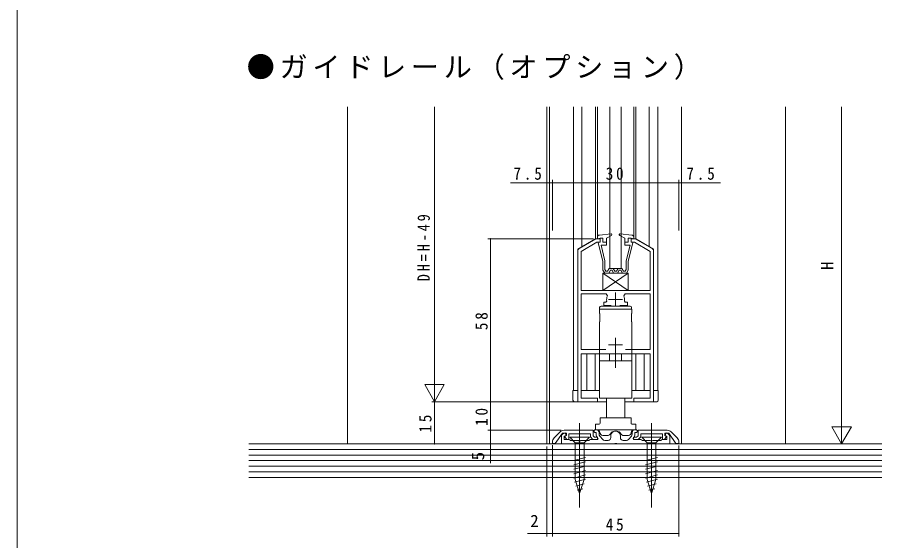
# Model space of a CAD drawing. Units: millimetres, scale not verified. Extents: x -495 to 495, y -796 to 796.
# Drawn here: x -495 to -187.1, y -13.8 to 172.7 of the extents above; entities that cross this region are included whole.
import ezdxf
from ezdxf.enums import TextEntityAlignment as Align

# ---------------------------------------------------------------- set-up
doc = ezdxf.new("R2010")
doc.units = ezdxf.units.MM
doc.header["$LTSCALE"] = 4
doc.linetypes.add('USER1', pattern=[13, 10, -1, 1, -1])
doc.linetypes.add('USER2', pattern=[4, 3, -1])
doc.layers.add('0-1_USER1', color=7, linetype='Continuous')
for name, color, linetype, lineweight in [('0-2_YKK_ZWAK', 7, 'Continuous', 18), ('0-3_YKK_D', 6, 'Continuous', 18), ('0-4_YKK_11', 7, 'Continuous', 9), ('0-5_YKK_12', 2, 'Continuous', 18), ('0-7_YSS_K', 3, 'Continuous', 18), ('0-8_YKK_13', 4, 'Continuous', 18)]:
    doc.layers.add(name, color=color, linetype=linetype, lineweight=lineweight)
doc.styles.add('ＭＳ ゴシック', font='')
doc.styles.get('ＭＳ ゴシック').set_extended_font_data('MS Gothic')

msp = doc.modelspace()

# ---------------------------------------------------------------- linework, layer by layer
at = {"layer": '0-2_YKK_ZWAK'}
msp.add_line((-495, -796.5), (-495, 763.5), dxfattribs=at)
at = {"layer": '0-3_YKK_D'}
for p, q in [((-346.417, 42.714), (-346.417, 140.714)), ((-201.417, 27.714), (-201.417, 140.714)), ((-304.417, 96.714), (-304.417, 114.714)), ((-296.917, 96.714), (-296.917, 114.714)), ((-266.917, 96.714), (-266.917, 114.714)), ((-259.417, 96.714), (-259.417, 114.714)), ((-304.417, 113.714), (-319.317, 113.714)), ((-296.917, 113.714), (-304.417, 113.714)), ((-296.917, 113.714), (-266.917, 113.714)), ((-266.917, 113.714), (-259.417, 113.714)), ((-259.417, 113.714), (-244.517, 113.714)), ((-289.783, 93.714), (-327.417, 93.714)), ((-326.417, 35.714), (-326.417, 93.714)), ((-346.417, 35.714), (-346.417, 47.838)), ((-342.917, 41.776), (-349.917, 41.776)), ((-346.417, 35.714), (-349.917, 41.776)), ((-346.417, 35.714), (-342.917, 41.776)), ((-311.417, 35.714), (-347.417, 35.714)), ((-311.417, 35.714), (-347.417, 35.714)), ((-346.417, 35.714), (-346.417, 20.714)), ((-295.917, 35.714), (-327.417, 35.714)), ((-295.917, 35.714), (-327.417, 35.714)), ((-326.417, 25.514), (-326.417, 35.714)), ((-201.417, 20.714), (-201.417, 32.838)), ((-301.289, 25.514), (-327.417, 25.514)), ((-301.289, 25.514), (-327.417, 25.514)), ((-326.417, 25.514), (-326.417, 20.714)), ((-197.917, 26.776), (-204.917, 26.776)), ((-201.417, 20.714), (-204.917, 26.776)), ((-201.417, 20.714), (-197.917, 26.776)), ((-301.717, 20.714), (-327.417, 20.714)), ((-326.417, 20.714), (-326.417, 13.814)), ((-306.417, 19.714), (-306.417, -12.286)), ((-304.417, 20.249), (-304.417, -12.286)), ((-304.417, 20.114), (-304.417, -12.286)), ((-259.417, 20.114), (-259.417, -12.286)), ((-306.417, -11.286), (-313.317, -11.286)), ((-304.417, -11.286), (-306.417, -11.286)), ((-304.417, -11.286), (-259.417, -11.286))]:
    msp.add_line(p, q, dxfattribs=at)
for centre, start, end in [((-304.417, 113.714), 0, 180), ((-304.417, 113.714), 180, 0), ((-296.917, 113.714), 0, 180), ((-296.917, 113.714), 0, 180), ((-296.917, 113.714), 180, 0), ((-296.917, 113.714), 180, 0), ((-266.917, 113.714), 0, 180), ((-266.917, 113.714), 0, 180), ((-266.917, 113.714), 180, 0), ((-266.917, 113.714), 180, 0), ((-259.417, 113.714), 0, 180), ((-259.417, 113.714), 180, 0), ((-326.417, 93.714), 90, 270), ((-326.417, 93.714), 270, 90), ((-326.417, 35.714), 90, 270), ((-326.417, 35.714), 90, 270), ((-326.417, 35.714), 270, 90), ((-326.417, 35.714), 270, 90), ((-326.417, 25.514), 90, 270), ((-326.417, 25.514), 90, 270), ((-326.417, 25.514), 270, 90), ((-326.417, 25.514), 270, 90), ((-346.417, 20.714), 90, 270), ((-346.417, 20.714), 270, 90), ((-326.417, 20.714), 90, 270), ((-326.417, 20.714), 270, 90), ((-306.417, -11.286), 0, 180), ((-306.417, -11.286), 180, 0), ((-304.417, -11.286), 0, 180), ((-304.417, -11.286), 0, 180), ((-304.417, -11.286), 180, 0), ((-304.417, -11.286), 180, 0), ((-259.417, -11.286), 0, 180), ((-259.417, -11.286), 180, 0)]:
    msp.add_arc(centre, 0.106, start, end, dxfattribs=at)
at = {"layer": '0-4_YKK_11'}
for p, q in [((-288.917, 93.714), (-294.917, 90.25)), ((-294.217, 89.268), (-288.596, 92.514)), ((-287.417, 93.714), (-288.917, 93.714)), ((-288.596, 92.514), (-287.417, 92.514)), ((-287.417, 92.514), (-287.417, 93.714)), ((-276.417, 93.714), (-276.417, 92.514)), ((-274.917, 93.714), (-276.417, 93.714)), ((-276.417, 92.514), (-275.239, 92.514)), ((-275.051, 93.714), (-276.117, 93.714)), ((-275.239, 92.514), (-269.617, 89.268)), ((-268.917, 90.25), (-274.917, 93.714)), ((-295.417, 89.383), (-295.417, 35.714)), ((-268.417, 35.714), (-268.417, 89.383)), ((-294.217, 75.314), (-294.217, 89.268)), ((-269.617, 89.268), (-269.617, 75.314)), ((-269.617, 75.314), (-294.217, 75.314)), ((-294.217, 74.114), (-285.3, 74.114)), ((-294.217, 54.314), (-294.217, 74.114)), ((-285.3, 74.114), (-284.843, 73.411)), ((-278.992, 73.411), (-278.535, 74.114)), ((-278.535, 74.114), (-269.617, 74.114)), ((-269.617, 74.114), (-269.617, 54.314)), ((-286.167, 71.214), (-286.167, 70.014)), ((-285.365, 71.214), (-286.167, 71.214)), ((-285.07, 71.565), (-285.365, 71.214)), ((-278.469, 71.214), (-278.765, 71.565)), ((-277.667, 71.214), (-278.469, 71.214)), ((-277.667, 70.014), (-277.667, 71.214)), ((-286.167, 70.014), (-283.467, 70.014)), ((-280.367, 70.014), (-277.667, 70.014)), ((-285.45, 54.314), (-294.217, 54.314)), ((-285.45, 54.314), (-294.217, 54.314)), ((-294.217, 52.714), (-269.617, 52.714)), ((-294.217, 37.014), (-294.217, 52.714)), ((-269.617, 54.314), (-278.385, 54.314)), ((-269.617, 52.714), (-269.617, 37.014)), ((-288.417, 37.014), (-294.217, 37.014)), ((-288.417, 35.714), (-288.417, 37.014)), ((-275.417, 37.014), (-275.417, 35.714)), ((-269.617, 37.014), (-275.417, 37.014)), ((-295.417, 35.714), (-288.417, 35.714)), ((-275.417, 35.714), (-268.417, 35.714)), ((-301.703, 24.928), (-303.831, 22.799)), ((-289.917, 25.514), (-300.289, 25.514)), ((-289.917, 23.545), (-289.917, 25.514)), ((-289.318, 25.714), (-289.818, 25.214)), ((-289.818, 25.214), (-289.318, 24.714)), ((-288.818, 25.714), (-289.318, 25.714)), ((-289.318, 24.714), (-288.818, 24.714)), ((-288.818, 24.714), (-288.818, 24.094)), ((-287.818, 24.094), (-287.818, 24.714)), ((-276.018, 24.714), (-276.018, 24.094)), ((-274.518, 25.714), (-275.018, 25.714)), ((-275.018, 24.714), (-274.518, 24.714)), ((-275.018, 24.094), (-275.018, 24.714)), ((-274.018, 25.214), (-274.518, 25.714)), ((-274.518, 24.714), (-274.018, 25.214)), ((-273.917, 23.545), (-273.917, 25.514)), ((-273.917, 25.514), (-263.546, 25.514)), ((-262.131, 24.928), (-260.003, 22.799)), ((-303.417, 20.814), (-300.817, 24.514)), ((-301.218, 23.315), (-301.218, 20.714)), ((-300.817, 24.514), (-299.417, 24.514)), ((-299.875, 24.574), (-300.494, 24.349)), ((-300.218, 23.385), (-299.533, 23.634)), ((-300.218, 22.214), (-300.218, 23.385)), ((-298.518, 22.214), (-300.218, 22.214)), ((-299.417, 23.606), (-300.085, 23.363)), ((-300.085, 23.363), (-299.281, 22.214)), ((-299.533, 23.634), (-299.875, 24.574)), ((-299.417, 24.514), (-299.417, 23.606)), ((-299.281, 22.214), (-298.617, 22.214)), ((-298.617, 24.314), (-290.917, 24.314)), ((-298.617, 22.214), (-298.617, 24.314)), ((-298.258, 22.064), (-298.518, 22.214)), ((-297.998, 21.914), (-298.258, 22.064)), ((-295.176, 21.914), (-297.998, 21.914)), ((-294.993, 21.794), (-295.176, 21.914)), ((-294.443, 21.794), (-294.993, 21.794)), ((-294.259, 21.914), (-294.443, 21.794)), ((-291.437, 21.914), (-294.259, 21.914)), ((-291.178, 22.064), (-291.437, 21.914)), ((-290.918, 22.214), (-291.178, 22.064)), ((-288.325, 22.214), (-290.918, 22.214)), ((-290.917, 24.314), (-290.917, 23.131)), ((-290.917, 23.131), (-290, 22.214)), ((-290, 22.214), (-288.317, 22.214)), ((-289.386, 23.014), (-289.917, 23.545)), ((-288.317, 23.014), (-289.386, 23.014)), ((-288.156, 22.589), (-288.325, 22.214)), ((-288.317, 22.214), (-288.317, 23.014)), ((-288.313, 22.765), (-288.156, 22.589)), ((-286.516, 22.249), (-287.565, 23.429)), ((-284.618, 21.914), (-285.769, 21.914)), ((-283.618, 23.514), (-283.618, 22.914)), ((-280.218, 22.914), (-280.218, 23.514)), ((-278.067, 21.914), (-279.218, 21.914)), ((-276.27, 23.429), (-277.319, 22.249)), ((-275.679, 22.589), (-275.523, 22.765)), ((-275.51, 22.214), (-275.679, 22.589)), ((-275.517, 23.014), (-274.449, 23.014)), ((-275.517, 22.214), (-275.517, 23.014)), ((-273.834, 22.214), (-275.517, 22.214)), ((-272.918, 22.214), (-275.51, 22.214)), ((-274.449, 23.014), (-273.917, 23.545)), ((-272.917, 23.131), (-273.834, 22.214)), ((-272.658, 22.064), (-272.918, 22.214)), ((-272.917, 24.314), (-272.917, 23.131)), ((-265.217, 24.314), (-272.917, 24.314)), ((-272.398, 21.914), (-272.658, 22.064)), ((-269.576, 21.914), (-272.398, 21.914)), ((-269.393, 21.794), (-269.576, 21.914)), ((-268.843, 21.794), (-269.393, 21.794)), ((-268.659, 21.914), (-268.843, 21.794)), ((-265.837, 21.914), (-268.659, 21.914)), ((-265.578, 22.064), (-265.837, 21.914)), ((-265.318, 22.214), (-265.578, 22.064)), ((-263.618, 22.214), (-265.318, 22.214)), ((-265.217, 22.214), (-265.217, 24.314)), ((-264.554, 22.214), (-265.217, 22.214)), ((-263.749, 23.363), (-264.554, 22.214)), ((-264.417, 24.514), (-264.417, 23.606)), ((-263.017, 24.514), (-264.417, 24.514)), ((-264.417, 23.606), (-263.749, 23.363)), ((-263.96, 24.574), (-264.302, 23.634)), ((-264.302, 23.634), (-263.618, 23.385)), ((-263.342, 24.349), (-263.96, 24.574)), ((-263.618, 23.385), (-263.618, 22.214)), ((-260.417, 20.814), (-263.017, 24.514)), ((-262.618, 20.714), (-262.618, 23.315)), ((-304.417, 21.385), (-304.417, 20.814)), ((-304.417, 20.814), (-303.417, 20.814)), ((-301.218, 20.714), (-282.376, 20.714)), ((-282.376, 20.714), (-282.193, 20.834)), ((-282.193, 20.834), (-281.643, 20.834)), ((-281.643, 20.834), (-281.459, 20.714)), ((-281.459, 20.714), (-262.618, 20.714)), ((-259.417, 20.814), (-260.417, 20.814)), ((-259.417, 21.385), (-259.417, 20.814))]:
    msp.add_line(p, q, dxfattribs=at)
at = {"layer": '0-4_YKK_11', "color": 2, "lineweight": 18}
for p, q in [((-281.917, 74.614), (-281.917, 69.614)), ((-284.417, 72.114), (-279.417, 72.114)), ((-284.417, 55.914), (-279.417, 55.914)), ((-281.917, 58.414), (-281.917, 53.414))]:
    msp.add_line(p, q, dxfattribs=at)
at = {"layer": '0-4_YKK_11'}
for centre, radius, start, end in [((-294.417, 89.383), 1, 119.99998, 180), ((-269.417, 89.383), 1, 360, 60.00002), ((-281.917, 72.114), 3.2, 156.08341, 189.87096), ((-281.917, 72.114), 3.2, 350.12904, 23.91659), ((-300.289, 23.514), 2, 90, 134.99999), ((-288.818, 24.714), 1, 0.00001, 89.99999), ((-281.918, 23.514), 1.7, 359.99999, 180.00001), ((-275.018, 24.714), 1, 90.00001, 179.99999), ((-263.546, 23.514), 2, 45.00001, 90), ((-302.417, 21.385), 2, 135.00001, 180), ((-300.118, 23.315), 1.1, 110.00001, 179.99998), ((-286.818, 24.094), 2, 180.00001, 221.63353), ((-286.818, 24.094), 1, 180.00003, 221.63355), ((-285.769, 22.914), 1, 221.63354, 270), ((-284.618, 22.914), 1, 270.00001, 359.99999), ((-279.218, 22.914), 1, 180.00001, 269.99999), ((-278.067, 22.914), 1, 270, 318.36646), ((-277.018, 24.094), 1, 318.36645, 359.99997), ((-277.018, 24.094), 2, 318.36647, 359.99999), ((-263.718, 23.315), 1.1, 0.00002, 69.99999), ((-261.417, 21.385), 2, 360, 44.99999)]:
    msp.add_arc(centre, radius, start, end, dxfattribs=at)
at = {"layer": '0-5_YKK_12'}
for p, q in [((-296.917, 39.714), (-296.917, 140.714)), ((-293.914, 140.714), (-293.914, 90.942)), ((-289.114, 140.714), (-289.114, 93.714)), ((-288.417, 93.714), (-288.417, 140.714)), ((-275.417, 140.714), (-275.417, 93.714)), ((-274.72, 140.714), (-274.72, 93.714)), ((-269.92, 140.714), (-269.92, 90.942)), ((-266.917, 140.714), (-266.917, 39.714)), ((-289.114, 93.714), (-295.417, 90.075)), ((-287.417, 93.714), (-289.114, 93.714)), ((-274.72, 93.714), (-276.417, 93.714)), ((-274.72, 93.714), (-268.417, 90.075)), ((-295.417, 90.075), (-295.417, 39.714)), ((-268.417, 39.714), (-268.417, 90.075)), ((-292.117, 39.714), (-292.117, 52.714)), ((-271.717, 52.714), (-292.117, 52.714)), ((-289.167, 52.714), (-274.667, 52.714)), ((-289.167, 39.714), (-289.167, 52.714)), ((-274.667, 52.714), (-274.667, 52.474)), ((-274.667, 39.714), (-274.667, 52.714)), ((-271.717, 52.714), (-271.717, 39.714)), ((-289.167, 48.525), (-289.167, 39.714)), ((-295.417, 39.714), (-296.917, 39.714)), ((-287.917, 39.714), (-294.217, 39.714)), ((-269.617, 39.714), (-275.917, 39.714)), ((-266.917, 39.714), (-268.417, 39.714))]:
    msp.add_line(p, q, dxfattribs=at)
at = {"layer": '0-7_YSS_K'}
for p, q in [((-377.417, 140.714), (-377.417, 20.714)), ((-306.417, 140.714), (-306.417, 20.714)), ((-305.417, 140.714), (-305.417, 20.714)), ((-305.417, 140.714), (-305.417, 20.714)), ((-258.417, 140.714), (-258.417, 20.714)), ((-221.417, 140.714), (-221.417, 20.714)), ((-306.417, 120.714), (-306.417, 20.714)), ((-412.497, 18.714), (-187.147, 18.714)), ((-412.497, 16.714), (-187.147, 16.714)), ((-412.497, 14.714), (-187.147, 14.714)), ((-412.497, 12.714), (-187.147, 12.714)), ((-412.497, 10.714), (-187.147, 10.714))]:
    msp.add_line(p, q, dxfattribs=at)
at = {"layer": '0-7_YSS_K', "color": 7, "lineweight": 9}
for p, q in [((-412.497, 20.714), (-187.147, 20.714)), ((-187.147, 8.714), (-412.497, 8.714))]:
    msp.add_line(p, q, dxfattribs=at)
at = {"layer": '0-8_YKK_13'}
for p, q in [((-283.548, 95.512), (-287.699, 95.087)), ((-280.597, 95.322), (-280.426, 95.493)), ((-280.287, 95.512), (-276.136, 95.087)), ((-288.417, 94.291), (-288.417, 93.714)), ((-287.417, 94.014), (-288.417, 93.714)), ((-287.917, 92.514), (-287.417, 92.514)), ((-287.417, 94.014), (-286.417, 94.014)), ((-287.417, 92.514), (-287.417, 94.014)), ((-286.417, 92.514), (-286.417, 94.014)), ((-286.417, 92.514), (-285.217, 92.514)), ((-283.381, 94.946), (-285.217, 94.014)), ((-280.453, 94.946), (-278.617, 94.014)), ((-278.617, 91.514), (-278.617, 94.014)), ((-277.417, 92.514), (-278.617, 92.514)), ((-277.466, 92.514), (-277.417, 92.562)), ((-277.417, 92.514), (-277.417, 94.014)), ((-276.417, 94.014), (-275.417, 93.714)), ((-275.417, 94.291), (-275.417, 93.714)), ((-288.111, 92.264), (-286.417, 85.714)), ((-287.092, 91.514), (-285.717, 85.838)), ((-276.742, 91.514), (-278.617, 91.514)), ((-276.742, 91.514), (-278.117, 85.838)), ((-275.724, 92.264), (-277.417, 85.714)), ((-286.417, 82.619), (-286.417, 85.714)), ((-285.717, 82.809), (-285.717, 85.848)), ((-284.194, 83.214), (-284.771, 82.214)), ((-284.194, 83.214), (-282.79, 83.214)), ((-282.79, 83.214), (-282.213, 82.214)), ((-281.044, 83.214), (-281.621, 82.214)), ((-281.044, 83.214), (-279.64, 83.214)), ((-279.64, 83.214), (-279.063, 82.214)), ((-278.117, 82.809), (-278.117, 85.838)), ((-277.417, 82.619), (-277.417, 85.714)), ((-286.417, 82.619), (-285.767, 81.514)), ((-286.417, 75.314), (-277.417, 81.514)), ((-286.417, 81.514), (-277.417, 75.314)), ((-286.417, 81.514), (-286.417, 75.314)), ((-277.417, 81.514), (-286.417, 81.514)), ((-285.767, 81.514), (-284.367, 81.514)), ((-285.367, 82.214), (-285.717, 82.809)), ((-285.367, 82.214), (-284.771, 82.214)), ((-283.79, 82.514), (-284.367, 81.514)), ((-283.79, 82.514), (-283.195, 82.514)), ((-282.617, 81.514), (-283.195, 82.514)), ((-282.617, 81.514), (-281.217, 81.514)), ((-282.213, 82.214), (-281.621, 82.214)), ((-281.217, 81.514), (-280.64, 82.514)), ((-280.64, 82.514), (-280.045, 82.514)), ((-280.045, 82.514), (-279.467, 81.514)), ((-279.467, 81.514), (-278.067, 81.514)), ((-279.063, 82.214), (-278.468, 82.214)), ((-278.468, 82.214), (-278.117, 82.809)), ((-277.417, 82.619), (-278.067, 81.514)), ((-277.417, 75.314), (-277.417, 81.514)), ((-286.417, 75.314), (-277.417, 75.314)), ((-287.613, 69.214), (-287.613, 68.714)), ((-287.613, 68.714), (-281.913, 68.714)), ((-276.713, 69.714), (-287.113, 69.714)), ((-281.913, 68.714), (-276.213, 68.714)), ((-276.213, 68.714), (-276.213, 69.214)), ((-287.557, 64.114), (-287.557, 67.114)), ((-276.269, 67.114), (-276.269, 64.114)), ((-287.663, 52.714), (-287.663, 64.114)), ((-287.557, 64.114), (-287.663, 64.114)), ((-276.163, 64.114), (-276.269, 64.114)), ((-276.163, 64.114), (-276.163, 52.714)), ((-274.917, 52.714), (-288.917, 52.714)), ((-287.663, 52.714), (-287.663, 50.214)), ((-276.163, 52.714), (-287.663, 52.714)), ((-281.917, 47.714), (-281.917, 55.214)), ((-276.163, 50.214), (-276.163, 52.714)), ((-287.663, 50.214), (-276.163, 50.214)), ((-287.663, 36.914), (-287.663, 50.214)), ((-276.163, 50.214), (-276.163, 36.914)), ((-295.417, 39.714), (-297.117, 39.714)), ((-297.117, 39.714), (-297.117, 36.214)), ((-287.917, 39.714), (-294.217, 39.714)), ((-269.617, 39.714), (-275.917, 39.714)), ((-266.717, 39.714), (-268.417, 39.714)), ((-266.717, 39.714), (-266.717, 36.214)), ((-285.167, 35.714), (-296.617, 35.714)), ((-287.663, 36.914), (-276.163, 36.914)), ((-267.217, 35.714), (-278.667, 35.714)), ((-289.117, 27.714), (-287.717, 27.714)), ((-289.117, 27.714), (-289.117, 25.714)), ((-287.417, 29.914), (-283.967, 29.914)), ((-287.417, 29.914), (-287.417, 28.014)), ((-276.417, 29.914), (-279.867, 29.914)), ((-276.417, 29.914), (-276.417, 28.014)), ((-274.717, 27.714), (-276.117, 27.714)), ((-274.717, 27.714), (-274.717, 25.714)), ((-289.117, 25.714), (-274.717, 25.714)), ((-285.651, 25.714), (-283.967, 25.714)), ((-282.217, 25.214), (-281.617, 25.214)), ((-278.183, 25.714), (-279.867, 25.714)), ((-298.217, 23.014), (-296.267, 21.064)), ((-291.217, 23.014), (-298.217, 23.014)), ((-291.217, 23.014), (-293.167, 21.064)), ((-286.517, 23.714), (-284.541, 23.714)), ((-279.293, 23.714), (-277.317, 23.714)), ((-272.617, 23.014), (-270.667, 21.064)), ((-265.617, 23.014), (-272.617, 23.014)), ((-265.617, 23.014), (-267.567, 21.064)), ((-293.167, 21.064), (-296.267, 21.064)), ((-296.267, 21.064), (-296.267, 7.93)), ((-293.167, 7.93), (-293.167, 21.064)), ((-267.567, 21.064), (-270.667, 21.064)), ((-270.667, 21.064), (-270.667, 7.93)), ((-267.567, 7.93), (-267.567, 21.064)), ((-296.817, 14.72), (-292.617, 15.845)), ((-271.217, 14.72), (-267.017, 15.845)), ((-296.817, 13.167), (-292.617, 14.292)), ((-296.817, 11.614), (-292.617, 12.739)), ((-271.217, 13.167), (-267.017, 14.292)), ((-271.217, 11.614), (-267.017, 12.739)), ((-296.817, 10.061), (-292.617, 11.186)), ((-296.817, 8.508), (-292.617, 9.633)), ((-271.217, 10.061), (-267.017, 11.186)), ((-271.217, 8.508), (-267.017, 9.633)), ((-296.559, 7.024), (-292.617, 8.081)), ((-294.717, 3.014), (-296.267, 7.93)), ((-296.107, 5.593), (-293.071, 6.406)), ((-294.717, 3.014), (-293.167, 7.93)), ((-270.959, 7.024), (-267.017, 8.081)), ((-269.117, 3.014), (-270.667, 7.93)), ((-270.507, 5.593), (-267.471, 6.406)), ((-269.117, 3.014), (-267.567, 7.93)), ((-295.656, 4.161), (-293.606, 4.71)), ((-270.056, 4.161), (-268.006, 4.71))]:
    msp.add_line(p, q, dxfattribs=at)
at = {"layer": '0-8_YKK_13', "color": 7}
msp.add_line((-287.663, 60.614), (-287.655, 60.614), dxfattribs=at)
at = {"layer": '0-8_YKK_13', "linetype": 'USER2'}
for p, q in [((-284.067, 50.214), (-284.067, 52.714)), ((-279.767, 50.214), (-279.767, 52.714))]:
    msp.add_line(p, q, dxfattribs=at)
at = {"layer": '0-8_YKK_13', "linetype": 'USER1'}
for p, q in [((-294.717, 28.014), (-294.717, -1.986)), ((-269.117, 28.014), (-269.117, -1.986))]:
    msp.add_line(p, q, dxfattribs=at)
at = {"layer": '0-8_YKK_13'}
for points in [[(-279.917, 140.714), (-279.917, 83.214), (-283.917, 83.214), (-283.917, 140.714)], [(-287.092, 91.514), (-285.217, 91.514), (-285.217, 94.014)], [(-275.917, 92.514), (-276.417, 92.514), (-276.417, 94.014), (-277.417, 94.014)], [(-287.663, 68.614), (-276.163, 68.614), (-276.163, 67.114), (-276.269, 67.114)], [(-287.557, 67.114), (-287.663, 67.114), (-287.663, 68.614)], [(-278.667, 36.914), (-278.667, 29.914), (-285.167, 29.914), (-285.167, 36.914)]]:
    msp.add_lwpolyline(points, dxfattribs=at)
for centre, radius, start, end in [((-283.517, 95.214), 0.3, 296.92833, 95.84448), ((-280.317, 95.214), 0.3, 84.15552, 243.07167), ((-287.617, 94.291), 0.8, 95.84448, 180), ((-287.917, 92.314), 0.2, 90, 200.08231), ((-276.217, 94.291), 0.8, 0, 84.15552), ((-275.917, 92.314), 0.2, 339.91769, 90), ((-287.113, 69.214), 0.5, 90, 180), ((-276.713, 69.214), 0.5, 0, 90), ((-296.617, 36.214), 0.5, 180, 270), ((-267.217, 36.214), 0.5, 270, 0), ((-287.717, 28.014), 0.3, 270, 0), ((-276.117, 28.014), 0.3, 180, 270), ((-288.517, 24.714), 1, 0, 90), ((-286.517, 24.714), 1, 180, 270), ((-282.217, 23.514), 1.7, 90, 155.68426), ((-281.617, 23.514), 1.7, 24.31574, 90), ((-277.317, 24.714), 1, 270, 0), ((-275.317, 24.714), 1, 90, 180), ((-284.541, 24.564), 0.85, 270, 335.68426), ((-279.293, 24.564), 0.85, 204.31574, 270)]:
    msp.add_arc(centre, radius, start, end, dxfattribs=at)

# ---------------------------------------------------------------- texts
at = {"layer": '0-1_USER1', "insert": (-413.296, 150.342), "char_height": 7.331, "attachment_point": 7, "style": 'ＭＳ ゴシック'}
msp.add_mtext('\\T1.17;●ガイドレール（オプション）', dxfattribs=at)
at = {"layer": '0-3_YKK_D', "color": 7, "style": 'ＭＳ ゴシック'}
for s, p in [('H', (-203.017, 82.614)), ('5', (-327.417, 14.814))]:
    msp.add_text(s, height=4.399, rotation=90, dxfattribs=at).set_placement(p, align=Align.BOTTOM_LEFT)
msp.add_text('2', height=4.399, dxfattribs=at).set_placement((-312.317, -10.286), align=Align.BOTTOM_LEFT)
at = {"layer": '0-3_YKK_D', "color": 7, "char_height": 4.399, "attachment_point": 7, "style": 'ＭＳ ゴシック'}
for s, insert in [('\\T1.38;\\W0.9;7.5', (-318.317, 114.714)), ('\\T1.37;\\W0.9;30', (-285.437, 114.714)), ('\\T1.38;\\W0.9;7.5', (-256.717, 114.714)), ('\\T1.37;\\W0.9;45', (-285.437, -10.286))]:
    msp.add_mtext(s, dxfattribs=dict(at, insert=insert))
at = {"layer": '0-3_YKK_D', "color": 7, "char_height": 4.399, "attachment_point": 7, "rotation": 90, "style": 'ＭＳ ゴシック'}
for s, insert in [('\\T1.4;\\W0.85;DH=H-49', (-348.017, 78.594)), ('\\T1.37;\\W0.9;58', (-327.417, 61.194)), ('\\T1.37;\\W0.9;10', (-327.417, 27.094)), ('\\T1.37;\\W0.9;15', (-347.417, 24.694))]:
    msp.add_mtext(s, dxfattribs=dict(at, insert=insert))

doc.saveas('drawing.dxf')
